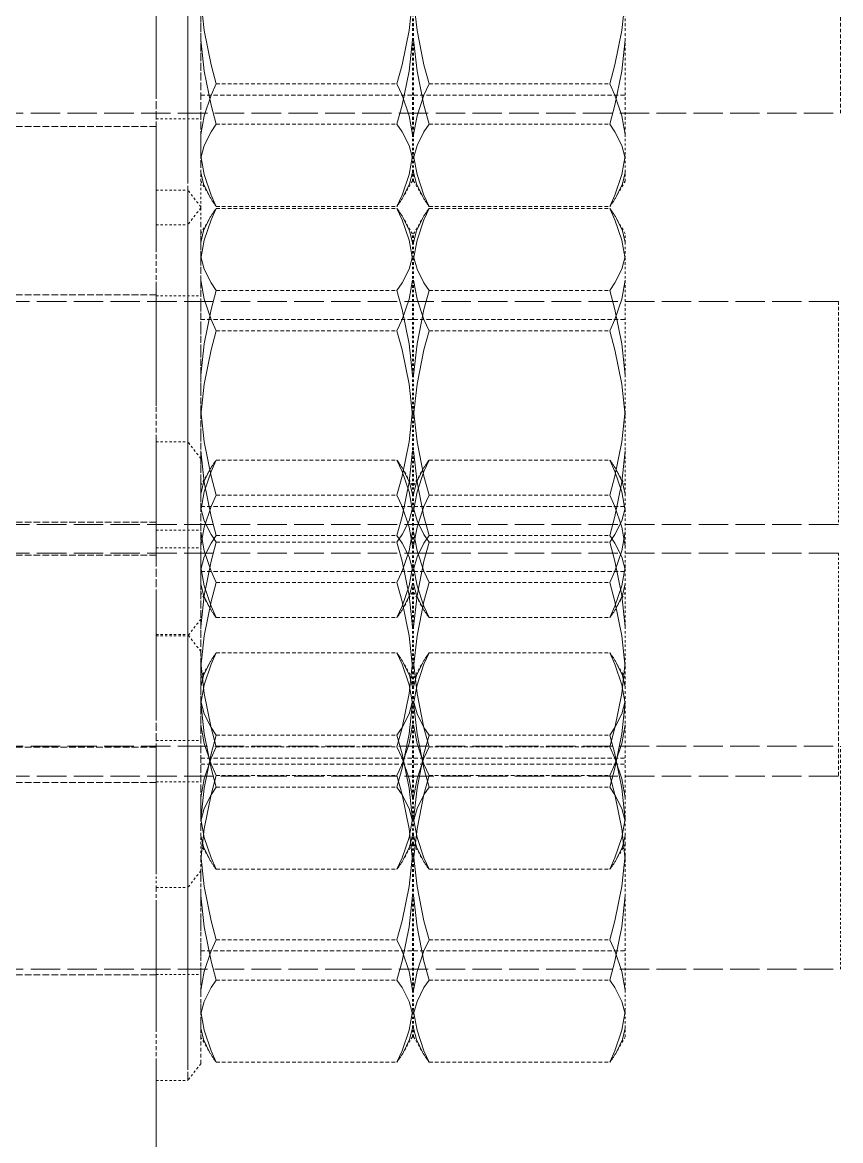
# Model space of a CAD drawing. Header units: millimetres. Extents: x 2197 to 34309, y 1850 to 24558.
# Drawn here: x 13891.1 to 13927.9, y 11300.1 to 11350.3 of the extents above; entities that cross this region are included whole.
import ezdxf

# ---------------------------------------------------------------- set-up
doc = ezdxf.new("R2010")
doc.units = ezdxf.units.MM
doc.linetypes.add('DASHED', pattern=[15, 12, -3])

# ---------------------------------------------------------------- blocks, each defined once
blk = doc.blocks.new('A$C637D7238')
at = {"color": 7, "linetype": 'DASHED', "lineweight": 13, "ltscale": 0.464721}
blk.add_line((213.301, 1132.197), (213.301, 1411.03), dxfattribs=at)
at = {"color": 7, "linetype": 'DASHED', "lineweight": 13, "ltscale": 0.030065}
for p, q in [((213.301, 1177.148), (213.301, 1195.187)), ((214.725, 1177.148), (214.725, 1195.187)), ((214.725, 1175.187), (214.725, 1193.226)), ((213.301, 1147.41), (213.301, 1165.448)), ((214.725, 1147.41), (214.725, 1165.448)), ((214.725, 1145.449), (214.725, 1163.488))]:
    blk.add_line(p, q, dxfattribs=at)
at = {"color": 7, "linetype": 'DASHED', "lineweight": 13, "ltscale": 0.02781}
for p, q in [((215.301, 1177.751), (215.301, 1194.437)), ((215.301, 1148.012), (215.301, 1164.699))]:
    blk.add_line(p, q, dxfattribs=at)
at = {"color": 7, "linetype": 'DASHED', "lineweight": 13, "ltscale": 0.01329}
for p, q in [((244.025, 1180.187), (244.025, 1188.16)), ((243.922, 1158.422), (243.922, 1150.449))]:
    blk.add_line(p, q, dxfattribs=at)
at = {"color": 7, "linetype": 'DASHED', "lineweight": 13, "ltscale": 0.010101}
for p, q in [((215.301, 1179.233), (215.301, 1185.294)), ((224.801, 1179.233), (224.801, 1185.294)), ((224.858, 1179.233), (224.858, 1185.294)), ((234.358, 1179.233), (234.358, 1185.294)), ((215.301, 1149.495), (215.301, 1155.556)), ((224.801, 1149.495), (224.801, 1155.556)), ((224.858, 1149.495), (224.858, 1155.556)), ((234.358, 1149.495), (234.358, 1155.556)), ((215.301, 1140.844), (215.301, 1146.905)), ((224.801, 1140.844), (224.801, 1146.905)), ((224.858, 1140.844), (224.858, 1146.905)), ((234.358, 1140.844), (234.358, 1146.905))]:
    blk.add_line(p, q, dxfattribs=at)
at = {"color": 7, "linetype": 'DASHED', "lineweight": 13, "ltscale": 0.013529}
for p, q in [((215.992, 1181.502), (224.109, 1181.502)), ((225.55, 1181.502), (233.667, 1181.502)), ((215.992, 1179.692), (224.109, 1179.692)), ((225.55, 1179.692), (233.667, 1179.692)), ((215.992, 1176.008), (224.109, 1176.008)), ((215.992, 1175.917), (224.109, 1175.917)), ((225.55, 1176.008), (233.667, 1176.008)), ((225.55, 1175.917), (233.667, 1175.917)), ((215.992, 1172.233), (224.109, 1172.233)), ((225.55, 1172.233), (233.667, 1172.233)), ((215.992, 1170.423), (224.109, 1170.423)), ((225.55, 1170.423), (233.667, 1170.423)), ((215.992, 1164.627), (224.109, 1164.627)), ((225.55, 1164.627), (233.667, 1164.627)), ((215.992, 1163.055), (224.109, 1163.055)), ((225.55, 1163.055), (233.667, 1163.055)), ((215.992, 1161.245), (224.109, 1161.245)), ((215.992, 1160.943), (224.109, 1160.943)), ((225.55, 1161.245), (233.667, 1161.245)), ((225.55, 1160.943), (233.667, 1160.943)), ((215.992, 1159.133), (224.109, 1159.133)), ((225.55, 1159.133), (233.667, 1159.133)), ((215.992, 1157.56), (224.109, 1157.56)), ((225.55, 1157.56), (233.667, 1157.56)), ((215.992, 1155.976), (224.109, 1155.976)), ((225.55, 1155.976), (233.667, 1155.976)), ((215.992, 1152.292), (224.109, 1152.292)), ((225.55, 1152.292), (233.667, 1152.292)), ((215.992, 1151.765), (224.109, 1151.765)), ((225.55, 1151.765), (233.667, 1151.765)), ((215.992, 1150.482), (224.109, 1150.482)), ((225.55, 1150.482), (233.667, 1150.482)), ((215.992, 1149.954), (224.109, 1149.954)), ((225.55, 1149.954), (233.667, 1149.954)), ((215.992, 1146.27), (224.109, 1146.27)), ((225.55, 1146.27), (233.667, 1146.27)), ((215.992, 1143.114), (224.109, 1143.114)), ((225.55, 1143.114), (233.667, 1143.114)), ((215.992, 1141.304), (224.109, 1141.304)), ((225.55, 1141.304), (233.667, 1141.304)), ((215.992, 1137.62), (224.109, 1137.62)), ((225.55, 1137.62), (233.667, 1137.62))]:
    blk.add_line(p, q, dxfattribs=at)
at = {"color": 7, "linetype": 'DASHED', "lineweight": 13, "ltscale": 0.015833}
for p, q in [((215.301, 1180.999), (224.801, 1180.999)), ((224.858, 1180.999), (234.358, 1180.999)), ((215.301, 1170.927), (224.801, 1170.927)), ((224.858, 1170.927), (234.358, 1170.927)), ((215.301, 1162.551), (224.801, 1162.551)), ((224.858, 1162.551), (234.358, 1162.551)), ((215.301, 1159.636), (224.801, 1159.636)), ((224.858, 1159.636), (234.358, 1159.636)), ((215.301, 1151.261), (224.801, 1151.261)), ((224.858, 1151.261), (234.358, 1151.261)), ((215.301, 1150.986), (224.801, 1150.986)), ((224.858, 1150.986), (234.358, 1150.986)), ((215.301, 1142.61), (224.801, 1142.61)), ((224.858, 1142.61), (234.358, 1142.61))]:
    blk.add_line(p, q, dxfattribs=at)
at = {"color": 7, "linetype": 'DASHED', "lineweight": 13, "ltscale": 0.11017}
for p, q in [((177.923, 1180.187), (244.025, 1180.187)), ((177.923, 1151.798), (244.025, 1151.798)), ((177.923, 1141.798), (244.025, 1141.798))]:
    blk.add_line(p, q, dxfattribs=at)
at = {"color": 7, "linetype": 'DASHED', "lineweight": 13, "ltscale": 0.003333}
for p, q in [((213.301, 1179.937), (215.301, 1179.937)), ((213.301, 1171.989), (215.301, 1171.989)), ((213.301, 1161.489), (215.301, 1161.489)), ((213.301, 1160.698), (215.301, 1160.698)), ((213.301, 1152.048), (215.301, 1152.048)), ((213.301, 1150.199), (215.301, 1150.199)), ((213.301, 1141.548), (215.301, 1141.548))]:
    blk.add_line(p, q, dxfattribs=at)
at = {"color": 7, "linetype": 'DASHED', "lineweight": 13, "ltscale": 0.025}
for p, q in [((213.301, 1179.584), (198.301, 1179.584)), ((213.301, 1172.037), (198.301, 1172.037)), ((213.301, 1161.837), (198.301, 1161.837)), ((213.301, 1160.357), (198.301, 1160.357)), ((213.301, 1151.742), (198.301, 1151.742)), ((213.301, 1150.158), (198.301, 1150.158)), ((213.301, 1141.542), (198.301, 1141.542))]:
    blk.add_line(p, q, dxfattribs=at)
at = {"color": 7, "linetype": 'DASHED', "lineweight": 13, "ltscale": 0.001592}
for p, q in [((215.301, 1179.233), (215.301, 1178.278)), ((224.801, 1179.233), (224.801, 1178.278)), ((224.858, 1179.233), (224.858, 1178.278)), ((234.358, 1179.233), (234.358, 1178.278)), ((215.301, 1149.495), (215.301, 1148.54)), ((224.801, 1149.495), (224.801, 1148.54)), ((224.858, 1149.495), (224.858, 1148.54)), ((234.358, 1149.495), (234.358, 1148.54)), ((215.301, 1140.844), (215.301, 1139.889)), ((224.801, 1140.844), (224.801, 1139.889)), ((224.858, 1140.844), (224.858, 1139.889)), ((234.358, 1140.844), (234.358, 1139.889))]:
    blk.add_line(p, q, dxfattribs=at)
at = {"color": 7, "linetype": 'DASHED', "lineweight": 13, "ltscale": 0.001886}
for p, q in [((215.301, 1177.146), (215.301, 1178.278)), ((224.801, 1177.146), (224.801, 1178.278)), ((224.858, 1177.146), (224.858, 1178.278)), ((234.358, 1177.146), (234.358, 1178.278)), ((215.301, 1147.408), (215.301, 1148.54)), ((224.801, 1147.408), (224.801, 1148.54)), ((224.858, 1147.408), (224.858, 1148.54)), ((234.358, 1147.408), (234.358, 1148.54)), ((215.301, 1138.758), (215.301, 1139.889)), ((224.801, 1138.758), (224.801, 1139.889)), ((224.858, 1138.758), (224.858, 1139.889)), ((234.358, 1138.758), (234.358, 1139.889))]:
    blk.add_line(p, q, dxfattribs=at)
at = {"color": 7, "linetype": 'DASHED', "lineweight": 13, "ltscale": 0.003023}
for p, q in [((215.301, 1175.937), (215.301, 1177.751)), ((215.301, 1146.199), (215.301, 1148.012))]:
    blk.add_line(p, q, dxfattribs=at)
at = {"color": 7, "linetype": 'DASHED', "lineweight": 13, "ltscale": 0.003268}
for p, q in [((213.301, 1175.187), (213.301, 1177.148)), ((213.301, 1145.449), (213.301, 1147.41))]:
    blk.add_line(p, q, dxfattribs=at)
at = {"color": 7, "linetype": 'DASHED', "lineweight": 13, "ltscale": 0.001316}
for p, q in [((215.301, 1177.146), (215.696, 1176.462)), ((224.801, 1177.146), (224.406, 1176.462)), ((224.858, 1177.146), (225.253, 1176.462)), ((234.358, 1177.146), (233.964, 1176.462)), ((215.301, 1174.779), (215.696, 1175.463)), ((224.801, 1174.779), (224.406, 1175.463)), ((224.858, 1174.779), (225.253, 1175.463)), ((234.358, 1174.779), (233.964, 1175.463)), ((215.301, 1163.489), (215.696, 1164.173)), ((224.801, 1163.489), (224.406, 1164.173)), ((224.858, 1163.489), (225.253, 1164.173)), ((234.358, 1163.489), (233.964, 1164.173)), ((215.301, 1158.699), (215.696, 1158.015)), ((224.801, 1158.699), (224.406, 1158.015)), ((224.858, 1158.699), (225.253, 1158.015)), ((234.358, 1158.699), (233.964, 1158.015)), ((215.301, 1154.838), (215.696, 1155.522)), ((224.801, 1154.838), (224.406, 1155.522)), ((224.858, 1154.838), (225.253, 1155.522)), ((234.358, 1154.838), (233.964, 1155.522)), ((215.301, 1147.408), (215.696, 1146.725)), ((224.801, 1147.408), (224.406, 1146.725)), ((224.858, 1147.408), (225.253, 1146.725)), ((234.358, 1147.408), (233.964, 1146.725)), ((215.301, 1138.758), (215.696, 1138.074)), ((224.801, 1138.758), (224.406, 1138.074)), ((224.858, 1138.758), (225.253, 1138.074)), ((234.358, 1138.758), (233.964, 1138.074))]:
    blk.add_line(p, q, dxfattribs=at)
at = {"color": 7, "linetype": 'DASHED', "lineweight": 13, "ltscale": 0.002374}
for p, q in [((213.301, 1176.739), (214.725, 1176.739)), ((213.301, 1175.187), (214.725, 1175.187)), ((213.301, 1165.448), (214.725, 1165.448)), ((213.301, 1156.798), (214.725, 1156.798)), ((213.301, 1156.739), (214.725, 1156.739)), ((213.301, 1145.449), (214.725, 1145.449)), ((213.301, 1136.798), (214.725, 1136.798))]:
    blk.add_line(p, q, dxfattribs=at)
at = {"color": 7, "linetype": 'DASHED', "lineweight": 13, "ltscale": 0.03195}
for p, q in [((214.725, 1157.569), (214.725, 1176.739)), ((214.725, 1156.739), (214.725, 1175.909)), ((214.725, 1137.628), (214.725, 1156.798)), ((214.725, 1136.798), (214.725, 1155.968))]:
    blk.add_line(p, q, dxfattribs=at)
at = {"color": 7, "linetype": 'DASHED', "lineweight": 13, "ltscale": 0.001576}
for p, q in [((215.301, 1175.989), (214.725, 1176.739)), ((215.301, 1175.937), (214.725, 1175.187)), ((215.301, 1157.489), (214.725, 1156.739)), ((215.301, 1156.048), (214.725, 1156.798)), ((215.301, 1146.199), (214.725, 1145.449)), ((215.301, 1137.548), (214.725, 1136.798))]:
    blk.add_line(p, q, dxfattribs=at)
at = {"color": 7, "linetype": 'DASHED', "lineweight": 13, "ltscale": 0.001193}
blk.add_line((215.301, 1175.221), (215.301, 1175.937), dxfattribs=at)
at = {"color": 7, "linetype": 'DASHED', "lineweight": 13, "ltscale": 0.017619}
blk.add_line((213.301, 1164.616), (213.301, 1175.188), dxfattribs=at)
at = {"color": 7, "linetype": 'DASHED', "lineweight": 13, "ltscale": 0.020286}
blk.add_line((215.301, 1163.05), (215.301, 1175.221), dxfattribs=at)
at = {"color": 7, "linetype": 'DASHED', "lineweight": 13, "ltscale": 0.000639343}
for p, q in [((215.301, 1174.395), (215.301, 1174.779)), ((224.801, 1174.395), (224.801, 1174.779)), ((224.858, 1174.395), (224.858, 1174.779)), ((234.358, 1174.395), (234.358, 1174.779)), ((215.301, 1163.105), (215.301, 1163.489)), ((224.801, 1163.105), (224.801, 1163.489)), ((224.858, 1163.105), (224.858, 1163.489)), ((234.358, 1163.105), (234.358, 1163.489))]:
    blk.add_line(p, q, dxfattribs=at)
at = {"color": 7, "linetype": 'DASHED', "lineweight": 13, "ltscale": 0.001068}
for p, q in [((215.301, 1174.395), (215.301, 1173.755)), ((224.801, 1174.395), (224.801, 1173.755)), ((224.858, 1174.395), (224.858, 1173.755)), ((234.358, 1174.395), (234.358, 1173.755)), ((215.301, 1163.105), (215.301, 1162.465)), ((224.801, 1163.105), (224.801, 1162.465)), ((224.858, 1163.105), (224.858, 1162.465)), ((234.358, 1163.105), (234.358, 1162.465))]:
    blk.add_line(p, q, dxfattribs=at)
at = {"color": 7, "linetype": 'DASHED', "lineweight": 13, "ltscale": 0.008855}
for p, q in [((215.301, 1168.442), (215.301, 1173.755)), ((224.801, 1168.442), (224.801, 1173.755)), ((224.858, 1168.442), (224.858, 1173.755)), ((234.358, 1168.442), (234.358, 1173.755)), ((215.301, 1157.151), (215.301, 1162.465)), ((224.801, 1157.151), (224.801, 1162.465)), ((224.858, 1157.151), (224.858, 1162.465)), ((234.358, 1157.151), (234.358, 1162.465))]:
    blk.add_line(p, q, dxfattribs=at)
at = {"color": 7, "linetype": 'DASHED', "lineweight": 13, "ltscale": 0.11}
for p, q in [((243.922, 1171.739), (177.923, 1171.739)), ((243.922, 1161.739), (177.923, 1161.739)), ((243.922, 1160.449), (177.923, 1160.449)), ((243.922, 1150.449), (177.923, 1150.449))]:
    blk.add_line(p, q, dxfattribs=at)
at = {"color": 7, "linetype": 'DASHED', "lineweight": 13, "ltscale": 0.011657}
for p, q in [((243.922, 1171.739), (243.922, 1164.745)), ((244.025, 1144.804), (244.025, 1151.798))]:
    blk.add_line(p, q, dxfattribs=at)
at = {"color": 7, "linetype": 'DASHED', "lineweight": 13, "ltscale": 0.00266}
for p, q in [((215.301, 1168.442), (215.301, 1166.846)), ((224.801, 1168.442), (224.801, 1166.846)), ((224.858, 1168.442), (224.858, 1166.846)), ((234.358, 1168.442), (234.358, 1166.846)), ((215.301, 1157.151), (215.301, 1155.556)), ((224.801, 1157.151), (224.801, 1155.556)), ((224.858, 1157.151), (224.858, 1155.556)), ((234.358, 1157.151), (234.358, 1155.556))]:
    blk.add_line(p, q, dxfattribs=at)
at = {"color": 7, "linetype": 'DASHED', "lineweight": 13, "ltscale": 0.003579}
blk.add_line((215.301, 1164.698), (215.301, 1166.846), dxfattribs=at)
at = {"color": 7, "linetype": 'DASHED', "lineweight": 13, "ltscale": 0.005595}
for p, q in [((224.801, 1163.489), (224.801, 1166.846)), ((224.858, 1163.489), (224.858, 1166.846)), ((234.358, 1163.489), (234.358, 1166.846))]:
    blk.add_line(p, q, dxfattribs=at)
at = {"color": 7, "linetype": 'DASHED', "lineweight": 13, "ltscale": 0.001575}
blk.add_line((215.301, 1164.699), (214.725, 1165.448), dxfattribs=at)
at = {"color": 7, "linetype": 'DASHED', "lineweight": 13, "ltscale": 0.00501}
for p, q in [((243.922, 1164.745), (243.922, 1161.739)), ((244.025, 1141.798), (244.025, 1144.804))]:
    blk.add_line(p, q, dxfattribs=at)
at = {"color": 7, "linetype": 'DASHED', "lineweight": 13, "ltscale": 0.003377}
blk.add_line((243.922, 1160.449), (243.922, 1158.422), dxfattribs=at)
at = {"color": 7, "linetype": 'DASHED', "lineweight": 13, "ltscale": 0.00083847}
for p, q in [((224.801, 1147.408), (224.801, 1146.905)), ((224.858, 1147.408), (224.858, 1146.905)), ((234.358, 1147.408), (234.358, 1146.905))]:
    blk.add_line(p, q, dxfattribs=at)
at = {"color": 7, "linetype": 'DASHED', "lineweight": 13, "ltscale": 0.014418}
for p, q in [((215.301, 1137.548), (215.301, 1146.199)), ((213.301, 1136.798), (213.301, 1145.449))]:
    blk.add_line(p, q, dxfattribs=at)
at = {"color": 7, "linetype": 'DASHED', "lineweight": 13}
for points in [[(215.301, 1185.294), (215.451, 1183.891), (215.763, 1182.351), (215.992, 1181.502)], [(224.801, 1185.294), (224.65, 1183.891), (224.338, 1182.351), (224.109, 1181.502)], [(224.858, 1185.294), (225.009, 1183.891), (225.321, 1182.351), (225.55, 1181.502)], [(234.358, 1185.294), (234.208, 1183.891), (233.896, 1182.351), (233.667, 1181.502)], [(215.301, 1183.484), (215.451, 1182.081), (215.763, 1180.541), (215.992, 1179.692)], [(224.801, 1183.484), (224.65, 1182.081), (224.338, 1180.541), (224.109, 1179.692)], [(224.858, 1183.484), (225.009, 1182.081), (225.321, 1180.541), (225.55, 1179.692)], [(234.358, 1183.484), (234.208, 1182.081), (233.896, 1180.541), (233.667, 1179.692)], [(215.301, 1179.233), (215.451, 1180.073), (215.763, 1180.995), (215.992, 1181.502)], [(224.801, 1179.233), (224.65, 1180.073), (224.338, 1180.995), (224.109, 1181.502)], [(224.858, 1179.233), (225.009, 1180.073), (225.321, 1180.995), (225.55, 1181.502)], [(234.358, 1179.233), (234.208, 1180.073), (233.896, 1180.995), (233.667, 1181.502)], [(215.301, 1178.171), (215.451, 1178.734), (215.763, 1179.352), (215.992, 1179.692)], [(224.801, 1178.171), (224.65, 1178.734), (224.338, 1179.352), (224.109, 1179.692)], [(224.858, 1178.171), (225.009, 1178.734), (225.321, 1179.352), (225.55, 1179.692)], [(234.358, 1178.171), (234.208, 1178.734), (233.896, 1179.352), (233.667, 1179.692)], [(215.301, 1178.278), (215.451, 1177.438), (215.763, 1176.516), (215.992, 1176.008)], [(224.801, 1178.278), (224.65, 1177.438), (224.338, 1176.516), (224.109, 1176.008)], [(224.858, 1178.278), (225.009, 1177.438), (225.321, 1176.516), (225.55, 1176.008)], [(234.358, 1178.278), (234.208, 1177.438), (233.896, 1176.516), (233.667, 1176.008)], [(215.301, 1177.53), (215.432, 1177.018), (215.696, 1176.462)], [(224.801, 1177.53), (224.669, 1177.018), (224.406, 1176.462)], [(224.858, 1177.53), (224.99, 1177.018), (225.253, 1176.462)], [(234.358, 1177.53), (234.227, 1177.018), (233.964, 1176.462)], [(215.301, 1173.648), (215.451, 1174.487), (215.763, 1175.409), (215.992, 1175.917)], [(224.801, 1173.648), (224.65, 1174.487), (224.338, 1175.409), (224.109, 1175.917)], [(224.858, 1173.648), (225.009, 1174.487), (225.321, 1175.409), (225.55, 1175.917)], [(234.358, 1173.648), (234.208, 1174.487), (233.896, 1175.409), (233.667, 1175.917)], [(215.301, 1174.395), (215.432, 1174.908), (215.696, 1175.463)], [(224.801, 1174.395), (224.669, 1174.908), (224.406, 1175.463)], [(224.858, 1174.395), (224.99, 1174.908), (225.253, 1175.463)], [(234.358, 1174.395), (234.227, 1174.908), (233.964, 1175.463)], [(215.301, 1173.755), (215.451, 1173.192), (215.763, 1172.574), (215.992, 1172.233)], [(224.801, 1173.755), (224.65, 1173.192), (224.338, 1172.574), (224.109, 1172.233)], [(224.858, 1173.755), (225.009, 1173.192), (225.321, 1172.574), (225.55, 1172.233)], [(234.358, 1173.755), (234.208, 1173.192), (233.896, 1172.574), (233.667, 1172.233)], [(215.301, 1172.693), (215.451, 1171.853), (215.763, 1170.931), (215.992, 1170.423)], [(224.801, 1172.693), (224.65, 1171.853), (224.338, 1170.931), (224.109, 1170.423)], [(224.858, 1172.693), (225.009, 1171.853), (225.321, 1170.931), (225.55, 1170.423)], [(234.358, 1172.693), (234.208, 1171.853), (233.896, 1170.931), (233.667, 1170.423)], [(215.301, 1168.442), (215.451, 1169.844), (215.763, 1171.384), (215.992, 1172.233)], [(224.801, 1168.442), (224.65, 1169.844), (224.338, 1171.384), (224.109, 1172.233)], [(224.858, 1168.442), (225.009, 1169.844), (225.321, 1171.384), (225.55, 1172.233)], [(234.358, 1168.442), (234.208, 1169.844), (233.896, 1171.384), (233.667, 1172.233)], [(215.301, 1166.632), (215.451, 1168.034), (215.763, 1169.574), (215.992, 1170.423)], [(224.801, 1166.632), (224.65, 1168.034), (224.338, 1169.574), (224.109, 1170.423)], [(224.858, 1166.632), (225.009, 1168.034), (225.321, 1169.574), (225.55, 1170.423)], [(234.358, 1166.632), (234.208, 1168.034), (233.896, 1169.574), (233.667, 1170.423)], [(215.301, 1166.846), (215.451, 1165.444), (215.763, 1163.903), (215.992, 1163.055)], [(224.801, 1166.846), (224.65, 1165.444), (224.338, 1163.903), (224.109, 1163.055)], [(224.858, 1166.846), (225.009, 1165.444), (225.321, 1163.903), (225.55, 1163.055)], [(234.358, 1166.846), (234.208, 1165.444), (233.896, 1163.903), (233.667, 1163.055)], [(215.301, 1165.036), (215.451, 1163.633), (215.763, 1162.093), (215.992, 1161.245)], [(224.801, 1165.036), (224.65, 1163.633), (224.338, 1162.093), (224.109, 1161.245)], [(224.858, 1165.036), (225.009, 1163.633), (225.321, 1162.093), (225.55, 1161.245)], [(234.358, 1165.036), (234.208, 1163.633), (233.896, 1162.093), (233.667, 1161.245)], [(215.301, 1162.357), (215.451, 1163.197), (215.763, 1164.119), (215.992, 1164.627)], [(224.801, 1162.357), (224.65, 1163.197), (224.338, 1164.119), (224.109, 1164.627)], [(224.858, 1162.357), (225.009, 1163.197), (225.321, 1164.119), (225.55, 1164.627)], [(234.358, 1162.357), (234.208, 1163.197), (233.896, 1164.119), (233.667, 1164.627)], [(215.301, 1163.105), (215.432, 1163.617), (215.696, 1164.173)], [(224.801, 1163.105), (224.669, 1163.617), (224.406, 1164.173)], [(224.858, 1163.105), (224.99, 1163.617), (225.253, 1164.173)], [(234.358, 1163.105), (234.227, 1163.617), (233.964, 1164.173)], [(215.301, 1160.785), (215.451, 1161.625), (215.763, 1162.547), (215.992, 1163.055)], [(224.801, 1160.785), (224.65, 1161.625), (224.338, 1162.547), (224.109, 1163.055)], [(224.858, 1160.785), (225.009, 1161.625), (225.321, 1162.547), (225.55, 1163.055)], [(234.358, 1160.785), (234.208, 1161.625), (233.896, 1162.547), (233.667, 1163.055)], [(215.301, 1162.465), (215.451, 1161.902), (215.763, 1161.283), (215.992, 1160.943)], [(224.801, 1162.465), (224.65, 1161.902), (224.338, 1161.283), (224.109, 1160.943)], [(224.858, 1162.465), (225.009, 1161.902), (225.321, 1161.283), (225.55, 1160.943)], [(234.358, 1162.465), (234.208, 1161.902), (233.896, 1161.283), (233.667, 1160.943)], [(215.301, 1161.402), (215.451, 1160.563), (215.763, 1159.641), (215.992, 1159.133)], [(224.801, 1161.402), (224.65, 1160.563), (224.338, 1159.641), (224.109, 1159.133)], [(224.858, 1161.402), (225.009, 1160.563), (225.321, 1159.641), (225.55, 1159.133)], [(234.358, 1161.402), (234.208, 1160.563), (233.896, 1159.641), (233.667, 1159.133)], [(215.301, 1159.723), (215.451, 1160.286), (215.763, 1160.904), (215.992, 1161.245)], [(215.301, 1157.151), (215.451, 1158.554), (215.763, 1160.094), (215.992, 1160.943)], [(224.801, 1159.723), (224.65, 1160.286), (224.338, 1160.904), (224.109, 1161.245)], [(224.801, 1157.151), (224.65, 1158.554), (224.338, 1160.094), (224.109, 1160.943)], [(224.858, 1159.723), (225.009, 1160.286), (225.321, 1160.904), (225.55, 1161.245)], [(224.858, 1157.151), (225.009, 1158.554), (225.321, 1160.094), (225.55, 1160.943)], [(234.358, 1159.723), (234.208, 1160.286), (233.896, 1160.904), (233.667, 1161.245)], [(234.358, 1157.151), (234.208, 1158.554), (233.896, 1160.094), (233.667, 1160.943)], [(215.301, 1159.83), (215.451, 1158.991), (215.763, 1158.069), (215.992, 1157.56)], [(224.801, 1159.83), (224.65, 1158.991), (224.338, 1158.069), (224.109, 1157.56)], [(224.858, 1159.83), (225.009, 1158.991), (225.321, 1158.069), (225.55, 1157.56)], [(234.358, 1159.83), (234.208, 1158.991), (233.896, 1158.069), (233.667, 1157.56)], [(215.301, 1155.341), (215.451, 1156.744), (215.763, 1158.284), (215.992, 1159.133)], [(215.301, 1159.082), (215.432, 1158.57), (215.696, 1158.015)], [(224.801, 1155.341), (224.65, 1156.744), (224.338, 1158.284), (224.109, 1159.133)], [(224.801, 1159.082), (224.669, 1158.57), (224.406, 1158.015)], [(224.858, 1155.341), (225.009, 1156.744), (225.321, 1158.284), (225.55, 1159.133)], [(224.858, 1159.082), (224.99, 1158.57), (225.253, 1158.015)], [(234.358, 1155.341), (234.208, 1156.744), (233.896, 1158.284), (233.667, 1159.133)], [(234.358, 1159.082), (234.227, 1158.57), (233.964, 1158.015)], [(215.301, 1153.707), (215.451, 1154.546), (215.763, 1155.468), (215.992, 1155.976)], [(224.801, 1153.707), (224.65, 1154.546), (224.338, 1155.468), (224.109, 1155.976)], [(224.858, 1153.707), (225.009, 1154.546), (225.321, 1155.468), (225.55, 1155.976)], [(234.358, 1153.707), (234.208, 1154.546), (233.896, 1155.468), (233.667, 1155.976)], [(215.301, 1155.556), (215.451, 1154.153), (215.763, 1152.613), (215.992, 1151.765)], [(215.301, 1154.454), (215.432, 1154.967), (215.696, 1155.522)], [(224.801, 1155.556), (224.65, 1154.153), (224.338, 1152.613), (224.109, 1151.765)], [(224.801, 1154.454), (224.669, 1154.967), (224.406, 1155.522)], [(224.858, 1155.556), (225.009, 1154.153), (225.321, 1152.613), (225.55, 1151.765)], [(224.858, 1154.454), (224.99, 1154.967), (225.253, 1155.522)], [(234.358, 1155.556), (234.208, 1154.153), (233.896, 1152.613), (233.667, 1151.765)], [(234.358, 1154.454), (234.227, 1154.967), (233.964, 1155.522)], [(215.301, 1153.814), (215.451, 1153.251), (215.763, 1152.633), (215.992, 1152.292)], [(224.801, 1153.814), (224.65, 1153.251), (224.338, 1152.633), (224.109, 1152.292)], [(224.858, 1153.814), (225.009, 1153.251), (225.321, 1152.633), (225.55, 1152.292)], [(234.358, 1153.814), (234.208, 1153.251), (233.896, 1152.633), (233.667, 1152.292)], [(215.301, 1153.746), (215.451, 1152.343), (215.763, 1150.803), (215.992, 1149.954)], [(224.801, 1153.746), (224.65, 1152.343), (224.338, 1150.803), (224.109, 1149.954)], [(224.858, 1153.746), (225.009, 1152.343), (225.321, 1150.803), (225.55, 1149.954)], [(234.358, 1153.746), (234.208, 1152.343), (233.896, 1150.803), (233.667, 1149.954)], [(215.301, 1152.751), (215.451, 1151.912), (215.763, 1150.99), (215.992, 1150.482)], [(215.301, 1148.501), (215.451, 1149.903), (215.763, 1151.443), (215.992, 1152.292)], [(224.801, 1152.751), (224.65, 1151.912), (224.338, 1150.99), (224.109, 1150.482)], [(224.801, 1148.501), (224.65, 1149.903), (224.338, 1151.443), (224.109, 1152.292)], [(224.858, 1152.751), (225.009, 1151.912), (225.321, 1150.99), (225.55, 1150.482)], [(224.858, 1148.501), (225.009, 1149.903), (225.321, 1151.443), (225.55, 1152.292)], [(234.358, 1152.751), (234.208, 1151.912), (233.896, 1150.99), (233.667, 1150.482)], [(234.358, 1148.501), (234.208, 1149.903), (233.896, 1151.443), (233.667, 1152.292)], [(215.301, 1149.495), (215.451, 1150.334), (215.763, 1151.256), (215.992, 1151.765)], [(224.801, 1149.495), (224.65, 1150.334), (224.338, 1151.256), (224.109, 1151.765)], [(224.858, 1149.495), (225.009, 1150.334), (225.321, 1151.256), (225.55, 1151.765)], [(234.358, 1149.495), (234.208, 1150.334), (233.896, 1151.256), (233.667, 1151.765)], [(215.301, 1146.691), (215.451, 1148.093), (215.763, 1149.633), (215.992, 1150.482)], [(224.801, 1146.691), (224.65, 1148.093), (224.338, 1149.633), (224.109, 1150.482)], [(224.858, 1146.691), (225.009, 1148.093), (225.321, 1149.633), (225.55, 1150.482)], [(234.358, 1146.691), (234.208, 1148.093), (233.896, 1149.633), (233.667, 1150.482)], [(215.301, 1148.433), (215.451, 1148.996), (215.763, 1149.614), (215.992, 1149.954)], [(224.801, 1148.433), (224.65, 1148.996), (224.338, 1149.614), (224.109, 1149.954)], [(224.858, 1148.433), (225.009, 1148.996), (225.321, 1149.614), (225.55, 1149.954)], [(234.358, 1148.433), (234.208, 1148.996), (233.896, 1149.614), (233.667, 1149.954)], [(215.301, 1148.54), (215.451, 1147.7), (215.763, 1146.778), (215.992, 1146.27)], [(224.801, 1148.54), (224.65, 1147.7), (224.338, 1146.778), (224.109, 1146.27)], [(224.858, 1148.54), (225.009, 1147.7), (225.321, 1146.778), (225.55, 1146.27)], [(234.358, 1148.54), (234.208, 1147.7), (233.896, 1146.778), (233.667, 1146.27)], [(215.301, 1147.792), (215.432, 1147.28), (215.696, 1146.725)], [(224.801, 1147.792), (224.669, 1147.28), (224.406, 1146.725)], [(224.858, 1147.792), (224.99, 1147.28), (225.253, 1146.725)], [(234.358, 1147.792), (234.227, 1147.28), (233.964, 1146.725)], [(215.301, 1146.905), (215.451, 1145.503), (215.763, 1143.962), (215.992, 1143.114)], [(224.801, 1146.905), (224.65, 1145.503), (224.338, 1143.962), (224.109, 1143.114)], [(224.858, 1146.905), (225.009, 1145.503), (225.321, 1143.962), (225.55, 1143.114)], [(234.358, 1146.905), (234.208, 1145.503), (233.896, 1143.962), (233.667, 1143.114)], [(215.301, 1145.095), (215.451, 1143.693), (215.763, 1142.152), (215.992, 1141.304)], [(224.801, 1145.095), (224.65, 1143.693), (224.338, 1142.152), (224.109, 1141.304)], [(224.858, 1145.095), (225.009, 1143.693), (225.321, 1142.152), (225.55, 1141.304)], [(234.358, 1145.095), (234.208, 1143.693), (233.896, 1142.152), (233.667, 1141.304)], [(215.301, 1140.844), (215.451, 1141.684), (215.763, 1142.606), (215.992, 1143.114)], [(224.801, 1140.844), (224.65, 1141.684), (224.338, 1142.606), (224.109, 1143.114)], [(224.858, 1140.844), (225.009, 1141.684), (225.321, 1142.606), (225.55, 1143.114)], [(234.358, 1140.844), (234.208, 1141.684), (233.896, 1142.606), (233.667, 1143.114)], [(215.301, 1139.782), (215.451, 1140.345), (215.763, 1140.963), (215.992, 1141.304)], [(224.801, 1139.782), (224.65, 1140.345), (224.338, 1140.963), (224.109, 1141.304)], [(224.858, 1139.782), (225.009, 1140.345), (225.321, 1140.963), (225.55, 1141.304)], [(234.358, 1139.782), (234.208, 1140.345), (233.896, 1140.963), (233.667, 1141.304)], [(215.301, 1139.889), (215.451, 1139.05), (215.763, 1138.128), (215.992, 1137.62)], [(224.801, 1139.889), (224.65, 1139.05), (224.338, 1138.128), (224.109, 1137.62)], [(224.858, 1139.889), (225.009, 1139.05), (225.321, 1138.128), (225.55, 1137.62)], [(234.358, 1139.889), (234.208, 1139.05), (233.896, 1138.128), (233.667, 1137.62)], [(215.301, 1139.141), (215.432, 1138.629), (215.696, 1138.074)], [(224.801, 1139.141), (224.669, 1138.629), (224.406, 1138.074)], [(224.858, 1139.141), (224.99, 1138.629), (225.253, 1138.074)], [(234.358, 1139.141), (234.227, 1138.629), (233.964, 1138.074)]]:
    blk.add_lwpolyline(points, dxfattribs=at)
for centre, start, end in [((220.263, 1179.122), 210.2123, 216.0955), ((219.839, 1179.122), 323.9045, 329.7877), ((229.82, 1179.122), 210.2123, 216.0955), ((229.397, 1179.122), 323.9045, 329.7877), ((220.263, 1172.804), 143.9045, 149.7877), ((219.839, 1172.804), 30.2123, 36.0955), ((229.82, 1172.804), 143.9045, 149.7877), ((229.397, 1172.804), 30.2123, 36.0955), ((220.263, 1161.513), 143.9045, 149.7877), ((219.839, 1161.513), 30.2123, 36.0955), ((229.82, 1161.513), 143.9045, 149.7877), ((229.397, 1161.513), 30.2123, 36.0955), ((220.263, 1160.674), 210.2123, 216.0955), ((219.839, 1160.674), 323.9045, 329.7877), ((229.82, 1160.674), 210.2123, 216.0955), ((229.397, 1160.674), 323.9045, 329.7877), ((220.263, 1152.863), 143.9045, 149.7877), ((219.839, 1152.863), 30.2123, 36.0955), ((229.82, 1152.863), 143.9045, 149.7877), ((229.397, 1152.863), 30.2123, 36.0955), ((220.263, 1149.384), 210.2123, 216.0955), ((219.839, 1149.384), 323.9045, 329.7877), ((229.82, 1149.384), 210.2123, 216.0955), ((229.397, 1149.384), 323.9045, 329.7877), ((220.263, 1140.733), 210.2123, 216.0955), ((219.839, 1140.733), 323.9045, 329.7877), ((229.82, 1140.733), 210.2123, 216.0955), ((229.397, 1140.733), 323.9045, 329.7877)]:
    blk.add_arc(centre, 5.285, start, end, dxfattribs=at)
blk = doc.blocks.new('1')
at = {"color": 7}
blk.add_blockref('A$C637D7238', (13683.835, 10166.03), dxfattribs=at)

msp = doc.modelspace()

# ---------------------------------------------------------------- block references
msp.add_blockref('1', (0, 0))

doc.saveas('drawing.dxf')
